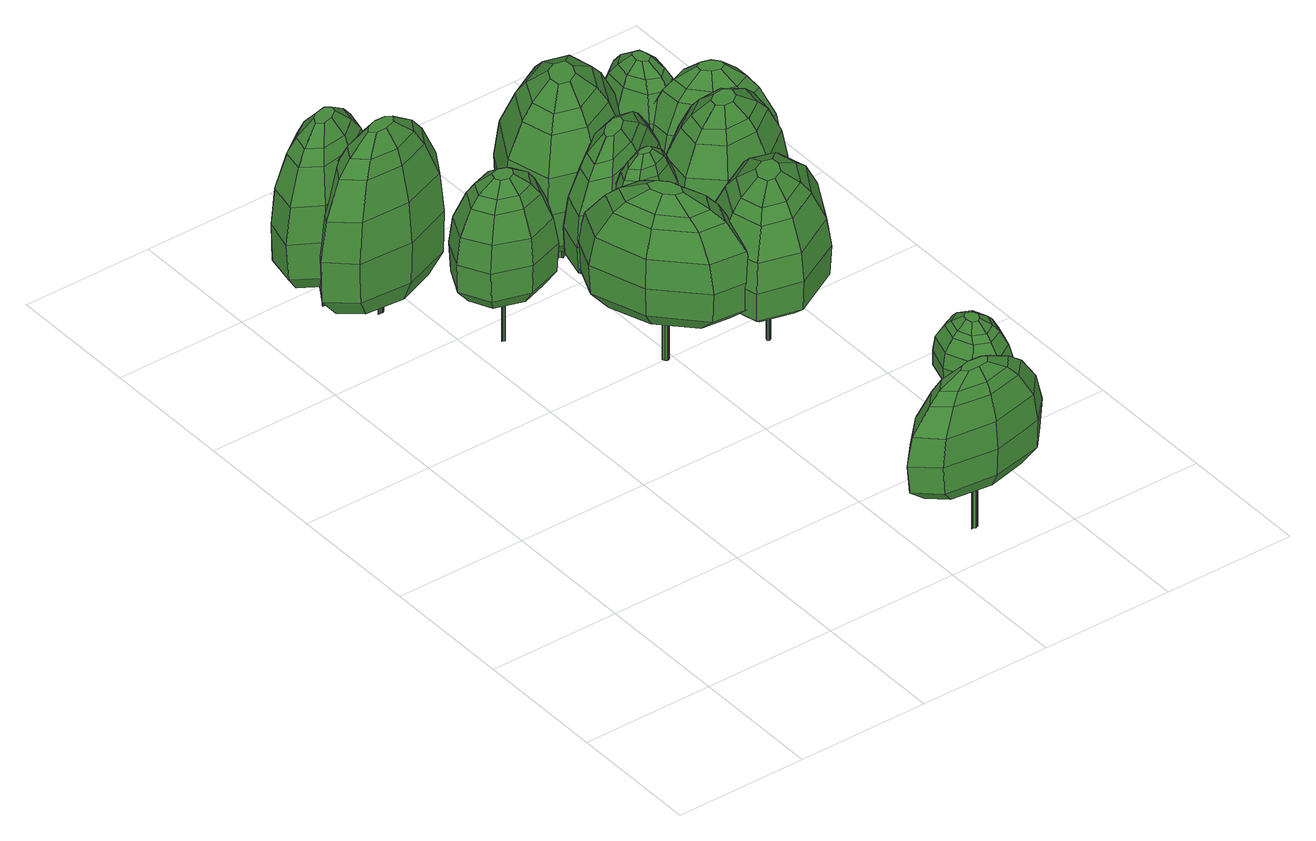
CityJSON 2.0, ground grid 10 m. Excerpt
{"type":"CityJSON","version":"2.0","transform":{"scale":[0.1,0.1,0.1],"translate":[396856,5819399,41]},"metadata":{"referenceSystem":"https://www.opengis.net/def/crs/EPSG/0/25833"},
"CityObjects":{
"tree1":{"type":"SolitaryVegetationObject","attributes":{"h_crown":11.96,"h_trunk":3.5,"X":396860.77,"Y":5819446.4,"Z":41.79,"height":15.46,"crownDiameter":7.83},"geometry":[{"type":"MultiSurface","lod":"2","boundaries":[[[0,1,2,3]],[[4,5,6,7]],[[8,9,10,11]],[[12,13,14,15]],[[16,17,13,12]],[[18,19,17,16]],[[20,21,22,23]],[[24,25,26,27]],[[10,28,29,30]],[[22,31,32,33]],[[30,29,21,20]],[[34,11,35,36]],[[3,2,37,5]],[[14,38,1,0]],[[9,39,28,10]],[[40,15,41,42]],[[41,0,3,43]],[[36,35,44,38]],[[15,14,0,41]],[[19,45,34,17]],[[5,37,46,6]],[[43,3,5,4]],[[13,36,38,14]],[[47,16,12,48]],[[33,32,49,50]],[[51,40,42,31]],[[50,49,52,53]],[[42,41,43,54]],[[29,55,51,21]],[[56,47,48,55]],[[48,12,15,40]],[[55,48,40,51]],[[57,4,7,58]],[[54,43,4,57]],[[28,56,55,29]],[[59,60,47,56]],[[61,33,50,25]],[[32,54,57,49]],[[31,42,54,32]],[[49,57,58,52]],[[11,10,30,35]],[[35,30,20,44]],[[25,50,53,26]],[[38,44,62,1]],[[60,18,16,47]],[[23,22,33,61]],[[62,23,61,63]],[[21,51,31,22]],[[2,63,24,37]],[[63,61,25,24]],[[1,62,63,2]],[[37,24,27,46]],[[39,59,56,28]],[[44,20,23,62]],[[18,60,59,39,9,8,45,19]],[[17,34,36,13]],[[58,7,6,46,27,26,53,52],[64,65,66,67,68,69,70,71]],[[45,8,11,34]],[[66,72,73,67]],[[65,74,72,66]],[[68,75,76,69]],[[64,77,74,65]],[[70,78,79,71]],[[79,78,76,75,73,72,74,77]],[[71,79,77,64]],[[69,76,78,70]],[[67,73,75,68]]]}]},
"tree2":{"type":"SolitaryVegetationObject","attributes":{"h_crown":14.65,"h_trunk":0.69,"X":396863.25,"Y":5819443.57,"Z":41.7,"height":15.34,"crownDiameter":8.44},"geometry":[{"type":"MultiSurface","lod":"2","boundaries":[[[80,81,82,83,84,85,86,87]],[[88,85,84,89]],[[90,86,85,88]],[[91,87,86,90]],[[89,84,83,92]],[[93,82,81,94]],[[95,80,87,91]],[[94,81,80,95]],[[92,83,82,93]],[[96,97,98,99]],[[100,101,102,103]],[[104,100,103,105]],[[99,98,106,107]],[[108,109,100,104]],[[103,102,110,111]],[[105,103,111,112]],[[113,114,115,116]],[[117,113,116,97]],[[112,111,113,117]],[[118,119,120,121]],[[116,115,119,118]],[[97,116,118,98]],[[122,104,105,123]],[[124,96,99,125]],[[123,105,112,126]],[[98,118,121,106]],[[126,112,117,127]],[[128,129,130,131]],[[130,127,96,124]],[[132,108,104,122]],[[131,130,124,133]],[[133,124,125,134]],[[109,135,101,100]],[[125,99,107,136]],[[137,138,139,140]],[[141,133,134,142]],[[143,131,133,141]],[[142,134,144,145]],[[140,139,129,128]],[[135,109,108,132,146,147,148,149]],[[150,128,131,143]],[[134,125,136,144]],[[147,146,138,137]],[[110,151,152,114]],[[129,126,127,130]],[[146,132,122,138]],[[138,122,123,139]],[[102,153,151,110]],[[101,154,153,102]],[[139,123,126,129]],[[135,149,154,101]],[[114,152,155,115]],[[156,140,128,150]],[[157,137,140,156]],[[152,143,141,155]],[[127,117,97,96]],[[155,141,142,158]],[[151,150,143,152]],[[111,110,114,113]],[[119,158,159,120]],[[158,142,145,159]],[[115,155,158,119]],[[153,156,150,151]],[[149,148,157,154]],[[121,120,159,145,144,136,107,106],[91,90,88,89,92,93,94,95]],[[148,147,137,157]],[[154,157,156,153]]]}]},
"tree3":{"type":"SolitaryVegetationObject","attributes":{"h_crown":9.5,"h_trunk":4,"X":396867.77,"Y":5819436.35,"Z":41.72,"height":13.5,"crownDiameter":7.09},"geometry":[{"type":"MultiSurface","lod":"2","boundaries":[[[160,161,162,163]],[[164,165,166,167]],[[168,169,170,171]],[[172,173,169,168]],[[174,175,176,177]],[[178,179,180,181]],[[182,183,184,185]],[[181,180,186,187]],[[188,189,178,190]],[[189,191,179,178]],[[163,162,192,165]],[[193,194,195,196]],[[187,186,182,197]],[[198,190,199,200]],[[201,202,161,160]],[[171,170,201,194]],[[203,171,194,193]],[[204,164,167,205]],[[206,207,164,204]],[[208,203,193,209]],[[179,210,208,180]],[[211,212,213,210]],[[214,185,215,175]],[[209,193,196,183]],[[196,195,207,206]],[[185,184,216,215]],[[200,199,217,202]],[[165,192,218,166]],[[173,219,198,169]],[[194,201,160,195]],[[195,160,163,207]],[[215,216,220,221]],[[213,168,171,203]],[[180,208,209,186]],[[207,163,165,164]],[[210,213,203,208]],[[170,200,202,201]],[[199,181,187,217]],[[197,182,185,214]],[[222,214,175,174]],[[216,204,205,220]],[[202,217,223,161]],[[217,187,197,223]],[[205,167,166,218,177,176,221,220],[224,225,226,227,228,229,230]],[[186,209,183,182]],[[223,197,214,222]],[[219,188,190,198]],[[161,223,222,162]],[[172,212,211,191,189,188,219,173]],[[169,198,200,170]],[[212,172,168,213]],[[192,174,177,218]],[[175,215,221,176]],[[183,196,206,184]],[[162,222,174,192]],[[191,211,210,179]],[[184,206,204,216]],[[190,178,181,199]],[[231,232,233,234,235,236,237]],[[230,231,237,224]],[[229,232,231,230]],[[228,233,232,229]],[[227,234,233,228]],[[226,235,234,227]],[[225,236,235,226]],[[224,237,236,225]]]}]},
"tree4":{"type":"SolitaryVegetationObject","attributes":{"h_crown":9.4,"h_trunk":3.9,"X":396880.07,"Y":5819401.93,"Z":41.29,"height":13.3,"crownDiameter":8.07},"geometry":[{"type":"MultiSurface","lod":"2","boundaries":[[[238,239,240,241]],[[242,243,244,245]],[[246,247,248,249]],[[250,251,247,246]],[[252,253,254,255]],[[256,257,258,259]],[[260,261,262,263]],[[259,258,264,265]],[[266,267,256,268]],[[267,269,257,256]],[[241,240,270,243]],[[271,272,273,274]],[[265,264,260,275]],[[276,268,277,278]],[[279,280,239,238]],[[249,248,279,272]],[[281,249,272,271]],[[282,242,245,283]],[[284,285,242,282]],[[286,281,271,287]],[[257,288,286,258]],[[289,290,291,288]],[[292,263,293,253]],[[287,271,274,261]],[[274,273,285,284]],[[263,262,294,293]],[[278,277,295,280]],[[243,270,296,244]],[[251,297,276,247]],[[272,279,238,273]],[[273,238,241,285]],[[293,294,298,299]],[[291,246,249,281]],[[258,286,287,264]],[[285,241,243,242]],[[288,291,281,286]],[[248,278,280,279]],[[277,259,265,295]],[[275,260,263,292]],[[300,292,253,252]],[[294,282,283,298]],[[280,295,301,239]],[[295,265,275,301]],[[283,245,244,296,255,254,299,298],[302,303,304,305,306,307,308,309]],[[264,287,261,260]],[[301,275,292,300]],[[297,266,268,276]],[[239,301,300,240]],[[250,290,289,269,267,266,297,251]],[[247,276,278,248]],[[290,250,246,291]],[[270,252,255,296]],[[253,293,299,254]],[[261,274,284,262]],[[240,300,252,270]],[[269,289,288,257]],[[262,284,282,294]],[[268,256,259,277]],[[310,311,312,313,314,315,316,317]],[[309,310,317,302]],[[308,311,310,309]],[[307,312,311,308]],[[306,313,312,307]],[[305,314,313,306]],[[304,315,314,305]],[[303,316,315,304]],[[302,317,316,303]]]}]},
"tree5":{"type":"SolitaryVegetationObject","attributes":{"h_crown":9.7,"h_trunk":4.26,"X":396874.98,"Y":5819428.41,"Z":41.56,"height":13.96,"crownDiameter":9.71},"geometry":[{"type":"MultiSurface","lod":"2","boundaries":[[[318,319,320,321]],[[322,323,324,325]],[[326,327,328,329]],[[330,331,327,326]],[[332,333,334,335]],[[336,337,338,339]],[[340,341,342,343]],[[339,338,344,345]],[[346,347,336,348]],[[347,349,337,336]],[[321,320,350,323]],[[351,352,353,354]],[[345,344,340,355]],[[356,348,357,358]],[[359,360,319,318]],[[329,328,359,352]],[[361,329,352,351]],[[362,322,325,363]],[[364,365,322,362]],[[366,361,351,367]],[[337,368,366,338]],[[369,370,371,368]],[[372,343,373,333]],[[367,351,354,341]],[[354,353,365,364]],[[343,342,374,373]],[[358,357,375,360]],[[323,350,376,324]],[[331,377,356,327]],[[352,359,318,353]],[[353,318,321,365]],[[373,374,378,379]],[[371,326,329,361]],[[338,366,367,344]],[[365,321,323,322]],[[368,371,361,366]],[[328,358,360,359]],[[357,339,345,375]],[[355,340,343,372]],[[380,372,333,332]],[[374,362,363,378]],[[360,375,381,319]],[[375,345,355,381]],[[363,325,324,376,335,334,379,378],[382,383,384,385,386,387,388,389]],[[344,367,341,340]],[[381,355,372,380]],[[377,346,348,356]],[[319,381,380,320]],[[330,370,369,349,347,346,377,331]],[[327,356,358,328]],[[370,330,326,371]],[[350,332,335,376]],[[333,373,379,334]],[[341,354,364,342]],[[320,380,332,350]],[[349,369,368,337]],[[342,364,362,374]],[[348,336,339,357]],[[390,391,392,393,394,395,396,397]],[[389,390,397,382]],[[388,391,390,389]],[[387,392,391,388]],[[386,393,392,387]],[[385,394,393,386]],[[384,395,394,385]],[[383,396,395,384]],[[382,397,396,383]]]}]},
"tree6":{"type":"SolitaryVegetationObject","attributes":{"h_crown":7.45,"h_trunk":6.05,"X":396876.84,"Y":5819432.98,"Z":41.51,"height":13.5,"crownDiameter":4.61},"geometry":[{"type":"MultiSurface","lod":"2","boundaries":[[[398,399,400,401]],[[399,402,403,400]],[[404,405,406,407]],[[408,409,404,410]],[[411,412,402,399]],[[413,414,415,416]],[[417,416,408,418]],[[414,419,420,415]],[[421,422,414,413]],[[423,411,399,398]],[[412,407,424,402]],[[425,417,418,426]],[[427,428,429,430]],[[406,431,427,432]],[[433,434,435,436]],[[434,437,438,435]],[[436,435,439,440]],[[441,442,437,434]],[[443,444,445,446]],[[409,447,405,404]],[[447,436,440,405]],[[448,449,441,450]],[[405,440,431,406]],[[431,451,428,427]],[[410,404,407,412]],[[402,424,452,403]],[[442,446,425,437]],[[453,443,446,442]],[[440,439,451,431]],[[432,427,430,454]],[[420,433,436,447]],[[455,398,401,456]],[[446,445,417,425]],[[457,448,450,419]],[[458,410,412,411]],[[419,450,433,420]],[[426,418,458,459]],[[438,426,459,460]],[[439,460,461,451]],[[451,461,455,428]],[[428,455,456,429]],[[459,458,411,423]],[[435,438,460,439]],[[444,421,413,445]],[[422,457,419,414]],[[449,453,442,441]],[[461,423,398,455]],[[452,454,430,429,456,401,400,403],[462,463,464,465,466,467]],[[450,441,434,433]],[[457,422,421,444,443,453,449,448]],[[460,459,423,461]],[[418,408,410,458]],[[467,468,469,462]],[[464,470,471,465]],[[468,472,471,470,473,469]],[[462,469,473,463]],[[466,472,468,467]],[[463,473,470,464]],[[465,471,472,466]],[[437,425,426,438]],[[415,420,447,409]],[[407,406,432,424]],[[445,413,416,417]],[[416,415,409,408]],[[424,432,454,452]]]}]},
"tree7":{"type":"SolitaryVegetationObject","attributes":{"h_crown":9.78,"h_trunk":3.62,"X":396876.76,"Y":5819436.26,"Z":41.56,"height":13.4,"crownDiameter":8.44},"geometry":[{"type":"MultiSurface","lod":"2","boundaries":[[[474,475,476,477]],[[478,479,480,481]],[[482,483,484,485]],[[486,487,483,482]],[[488,489,490,491]],[[492,493,494,495]],[[496,497,498,499]],[[495,494,500,501]],[[502,503,492,504]],[[503,505,493,492]],[[477,476,506,479]],[[507,508,509,510]],[[501,500,496,511]],[[512,504,513,514]],[[515,516,475,474]],[[485,484,515,508]],[[517,485,508,507]],[[518,478,481,519]],[[520,521,478,518]],[[522,517,507,523]],[[493,524,522,494]],[[525,526,527,524]],[[528,499,529,489]],[[523,507,510,497]],[[510,509,521,520]],[[499,498,530,529]],[[514,513,531,516]],[[479,506,532,480]],[[487,533,512,483]],[[508,515,474,509]],[[509,474,477,521]],[[529,530,534,535]],[[527,482,485,517]],[[494,522,523,500]],[[521,477,479,478]],[[524,527,517,522]],[[484,514,516,515]],[[513,495,501,531]],[[511,496,499,528]],[[536,528,489,488]],[[530,518,519,534]],[[516,531,537,475]],[[531,501,511,537]],[[519,481,480,532,491,490,535,534],[538,539,540,541,542,543,544]],[[500,523,497,496]],[[537,511,528,536]],[[533,502,504,512]],[[475,537,536,476]],[[486,526,525,505,503,502,533,487]],[[483,512,514,484]],[[526,486,482,527]],[[506,488,491,532]],[[489,529,535,490]],[[497,510,520,498]],[[476,536,488,506]],[[505,525,524,493]],[[498,520,518,530]],[[504,492,495,513]],[[545,546,547,548,549,550,551]],[[544,545,551,538]],[[543,546,545,544]],[[542,547,546,543]],[[541,548,547,542]],[[540,549,548,541]],[[539,550,549,540]],[[538,551,550,539]]]}]},
"tree8":{"type":"SolitaryVegetationObject","attributes":{"h_crown":11.68,"h_trunk":3.27,"X":396876.45,"Y":5819441.43,"Z":41.59,"height":14.95,"crownDiameter":10.7},"geometry":[{"type":"MultiSurface","lod":"2","boundaries":[[[552,553,554,555]],[[556,557,558,559]],[[560,561,562,563]],[[564,565,566,567]],[[568,569,565,564]],[[570,571,569,568]],[[572,573,574,575]],[[576,577,578,579]],[[562,580,581,582]],[[574,583,584,585]],[[582,581,573,572]],[[586,563,587,588]],[[555,554,589,557]],[[566,590,553,552]],[[561,591,580,562]],[[592,567,593,594]],[[593,552,555,595]],[[588,587,596,590]],[[567,566,552,593]],[[571,597,586,569]],[[557,589,598,558]],[[595,555,557,556]],[[565,588,590,566]],[[599,568,564,600]],[[585,584,601,602]],[[603,592,594,583]],[[602,601,604,605]],[[594,593,595,606]],[[581,607,603,573]],[[608,599,600,607]],[[600,564,567,592]],[[607,600,592,603]],[[609,556,559,610]],[[606,595,556,609]],[[580,608,607,581]],[[611,612,599,608]],[[613,585,602,577]],[[584,606,609,601]],[[583,594,606,584]],[[601,609,610,604]],[[563,562,582,587]],[[587,582,572,596]],[[577,602,605,578]],[[590,596,614,553]],[[612,570,568,599]],[[575,574,585,613]],[[614,575,613,615]],[[573,603,583,574]],[[554,615,576,589]],[[615,613,577,576]],[[553,614,615,554]],[[589,576,579,598]],[[591,611,608,580]],[[596,572,575,614]],[[570,612,611,591,561,560,597,571]],[[569,586,588,565]],[[610,559,558,598,579,578,605,604],[616,617,618,619,620,621,622,623]],[[597,560,563,586]],[[618,624,625,619]],[[617,626,624,618]],[[620,627,628,621]],[[616,629,626,617]],[[622,630,631,623]],[[631,630,628,627,625,624,626,629]],[[623,631,629,616]],[[621,628,630,622]],[[619,625,627,620]]]}]},
"tree9":{"type":"SolitaryVegetationObject","attributes":{"h_crown":9.45,"h_trunk":4.24,"X":396881.92,"Y":5819426.38,"Z":41.34,"height":13.69,"crownDiameter":10.06},"geometry":[{"type":"MultiSurface","lod":"2","boundaries":[[[632,633,634,635]],[[636,637,638,639]],[[640,641,642,643]],[[644,645,641,640]],[[646,647,648,649]],[[650,651,652,653]],[[654,655,656,657]],[[653,652,658,659]],[[660,661,650,662]],[[661,663,651,650]],[[635,634,664,637]],[[665,666,667,668]],[[659,658,654,669]],[[670,662,671,672]],[[673,674,633,632]],[[643,642,673,666]],[[675,643,666,665]],[[676,636,639,677]],[[678,679,636,676]],[[680,675,665,681]],[[651,682,680,652]],[[683,684,685,682]],[[686,657,687,647]],[[681,665,668,655]],[[668,667,679,678]],[[657,656,688,687]],[[672,671,689,674]],[[637,664,690,638]],[[645,691,670,641]],[[666,673,632,667]],[[667,632,635,679]],[[687,688,692,693]],[[685,640,643,675]],[[652,680,681,658]],[[679,635,637,636]],[[682,685,675,680]],[[642,672,674,673]],[[671,653,659,689]],[[669,654,657,686]],[[694,686,647,646]],[[688,676,677,692]],[[674,689,695,633]],[[689,659,669,695]],[[677,639,638,690,649,648,693,692],[696,697,698,699,700,701,702,703]],[[658,681,655,654]],[[695,669,686,694]],[[691,660,662,670]],[[633,695,694,634]],[[644,684,683,663,661,660,691,645]],[[641,670,672,642]],[[684,644,640,685]],[[664,646,649,690]],[[647,687,693,648]],[[655,668,678,656]],[[634,694,646,664]],[[663,683,682,651]],[[656,678,676,688]],[[662,650,653,671]],[[704,705,706,707,708,709,710,711]],[[703,704,711,696]],[[702,705,704,703]],[[701,706,705,702]],[[700,707,706,701]],[[699,708,707,700]],[[698,709,708,699]],[[697,710,709,698]],[[696,711,710,697]]]}]},
"tree10":{"type":"SolitaryVegetationObject","attributes":{"h_crown":4.63,"h_trunk":3.73,"X":396887.27,"Y":5819411.57,"Z":41.03,"height":8.36,"crownDiameter":5.3},"geometry":[{"type":"MultiSurface","lod":"2","boundaries":[[[712,713,714,715]],[[713,716,717,714]],[[718,719,720,721]],[[722,723,718,724]],[[725,726,716,713]],[[727,728,729,730]],[[731,730,722,732]],[[728,733,734,729]],[[735,736,728,727]],[[737,725,713,712]],[[726,721,738,716]],[[739,731,732,740]],[[741,742,743,744]],[[720,745,741,746]],[[747,748,749,750]],[[748,751,752,749]],[[750,749,753,754]],[[755,756,751,748]],[[757,758,759,760]],[[723,761,719,718]],[[761,750,754,719]],[[762,763,755,764]],[[719,754,745,720]],[[745,765,742,741]],[[724,718,721,726]],[[716,738,766,717]],[[756,760,739,751]],[[767,757,760,756]],[[754,753,765,745]],[[746,741,744,768]],[[734,747,750,761]],[[769,712,715,770]],[[760,759,731,739]],[[771,762,764,733]],[[772,724,726,725]],[[733,764,747,734]],[[740,732,772,773]],[[752,740,773,774]],[[753,774,775,765]],[[765,775,769,742]],[[742,769,770,743]],[[773,772,725,737]],[[749,752,774,753]],[[758,735,727,759]],[[736,771,733,728]],[[763,767,756,755]],[[775,737,712,769]],[[766,768,744,743,770,715,714,717],[776,777,778,779,780]],[[764,755,748,747]],[[771,736,735,758,757,767,763,762]],[[774,773,737,775]],[[732,722,724,772]],[[780,781,782,776]],[[779,783,781,780]],[[777,784,785,778]],[[781,783,785,784,782]],[[776,782,784,777]],[[778,785,783,779]],[[751,739,740,752]],[[729,734,761,723]],[[721,720,746,738]],[[759,727,730,731]],[[730,729,723,722]],[[738,746,768,766]]]}]},
"tree11":{"type":"SolitaryVegetationObject","attributes":{"h_crown":10.16,"h_trunk":3.8,"X":396884.08,"Y":5819434.01,"Z":41.41,"height":13.96,"crownDiameter":8.75},"geometry":[{"type":"MultiSurface","lod":"2","boundaries":[[[786,787,788,789]],[[790,791,792,793]],[[794,795,796,797]],[[798,799,795,794]],[[800,801,802,803]],[[804,805,806,807]],[[808,809,810,811]],[[807,806,812,813]],[[814,815,804,816]],[[815,817,805,804]],[[789,788,818,791]],[[819,820,821,822]],[[813,812,808,823]],[[824,816,825,826]],[[827,828,787,786]],[[797,796,827,820]],[[829,797,820,819]],[[830,790,793,831]],[[832,833,790,830]],[[834,829,819,835]],[[805,836,834,806]],[[837,838,839,836]],[[840,811,841,801]],[[835,819,822,809]],[[822,821,833,832]],[[811,810,842,841]],[[826,825,843,828]],[[791,818,844,792]],[[799,845,824,795]],[[820,827,786,821]],[[821,786,789,833]],[[841,842,846,847]],[[839,794,797,829]],[[806,834,835,812]],[[833,789,791,790]],[[836,839,829,834]],[[796,826,828,827]],[[825,807,813,843]],[[823,808,811,840]],[[848,840,801,800]],[[842,830,831,846]],[[828,843,849,787]],[[843,813,823,849]],[[831,793,792,844,803,802,847,846],[850,851,852,853,854,855,856,857]],[[812,835,809,808]],[[849,823,840,848]],[[845,814,816,824]],[[787,849,848,788]],[[798,838,837,817,815,814,845,799]],[[795,824,826,796]],[[838,798,794,839]],[[818,800,803,844]],[[801,841,847,802]],[[809,822,832,810]],[[788,848,800,818]],[[817,837,836,805]],[[810,832,830,842]],[[816,804,807,825]],[[858,859,860,861,862,863,864,865]],[[857,858,865,850]],[[856,859,858,857]],[[855,860,859,856]],[[854,861,860,855]],[[853,862,861,854]],[[852,863,862,853]],[[851,864,863,852]],[[850,865,864,851]]]}]},
"tree12":{"type":"SolitaryVegetationObject","attributes":{"h_crown":9.38,"h_trunk":2.3,"X":396884.41,"Y":5819443.32,"Z":41.44,"height":11.68,"crownDiameter":6.07},"geometry":[{"type":"MultiSurface","lod":"2","boundaries":[[[866,867,868,869]],[[870,871,872,873]],[[874,875,876,877]],[[878,879,880,881]],[[882,883,879,878]],[[884,885,883,882]],[[886,887,888,889]],[[890,891,892,893]],[[876,894,895,896]],[[888,897,898,899]],[[896,895,887,886]],[[900,877,901,902]],[[869,868,903,871]],[[880,904,867,866]],[[875,905,894,876]],[[906,881,907,908]],[[907,866,869,909]],[[902,901,910,904]],[[881,880,866,907]],[[885,911,900,883]],[[871,903,912,872]],[[909,869,871,870]],[[879,902,904,880]],[[913,882,878,914]],[[899,898,915,916]],[[917,906,908,897]],[[916,915,918,919]],[[908,907,909,920]],[[895,921,917,887]],[[922,913,914,921]],[[914,878,881,906]],[[921,914,906,917]],[[923,870,873,924]],[[920,909,870,923]],[[894,922,921,895]],[[925,926,913,922]],[[927,899,916,891]],[[898,920,923,915]],[[897,908,920,898]],[[915,923,924,918]],[[877,876,896,901]],[[901,896,886,910]],[[891,916,919,892]],[[904,910,928,867]],[[926,884,882,913]],[[889,888,899,927]],[[928,889,927,929]],[[887,917,897,888]],[[868,929,890,903]],[[929,927,891,890]],[[867,928,929,868]],[[903,890,893,912]],[[905,925,922,894]],[[910,886,889,928]],[[884,926,925,905,875,874,911,885]],[[883,900,902,879]],[[924,873,872,912,893,892,919,918],[930,931,932,933,934,935,936]],[[911,874,877,900]],[[932,937,938,933]],[[931,939,937,932]],[[930,940,939,931]],[[935,941,942,936]],[[942,941,943,938,937,939,940]],[[936,942,940,930]],[[934,943,941,935]],[[933,938,943,934]]]}]},
"tree13":{"type":"SolitaryVegetationObject","attributes":{"h_crown":11.42,"h_trunk":0.82,"X":396886.92,"Y":5819439.09,"Z":41.44,"height":12.24,"crownDiameter":7.56},"geometry":[{"type":"MultiSurface","lod":"2","boundaries":[[[944,945,946,947,948,949,950,951]],[[952,949,948,953]],[[954,950,949,952]],[[955,951,950,954]],[[953,948,947,956]],[[957,946,945,958]],[[959,944,951,955]],[[958,945,944,959]],[[956,947,946,957]],[[960,961,962,963]],[[964,965,966,967]],[[968,964,967,969]],[[963,962,970,971]],[[972,973,964,968]],[[967,966,974,975]],[[969,967,975,976]],[[977,978,979,980]],[[981,977,980,961]],[[976,975,977,981]],[[982,983,984,985]],[[980,979,983,982]],[[961,980,982,962]],[[986,968,969,987]],[[988,960,963,989]],[[987,969,976,990]],[[962,982,985,970]],[[990,976,981,991]],[[992,993,994,995]],[[994,991,960,988]],[[996,972,968,986]],[[995,994,988,997]],[[997,988,989,998]],[[973,999,965,964]],[[989,963,971,1000]],[[1001,1002,1003,1004]],[[1005,997,998,1006]],[[1007,995,997,1005]],[[1006,998,1008,1009]],[[1004,1003,993,992]],[[999,973,972,996,1010,1011,1012,1013]],[[1014,992,995,1007]],[[998,989,1000,1008]],[[1011,1010,1002,1001]],[[974,1015,1016,978]],[[993,990,991,994]],[[1010,996,986,1002]],[[1002,986,987,1003]],[[966,1017,1015,974]],[[965,1018,1017,966]],[[1003,987,990,993]],[[999,1013,1018,965]],[[978,1016,1019,979]],[[1020,1004,992,1014]],[[1021,1001,1004,1020]],[[1016,1007,1005,1019]],[[991,981,961,960]],[[1019,1005,1006,1022]],[[1015,1014,1007,1016]],[[975,974,978,977]],[[983,1022,1023,984]],[[1022,1006,1009,1023]],[[979,1019,1022,983]],[[1017,1020,1014,1015]],[[1013,1012,1021,1018]],[[985,984,1023,1009,1008,1000,971,970],[955,954,952,953,956,957,958,959]],[[1012,1011,1001,1021]],[[1018,1021,1020,1017]]]}]}
},
"vertices":[
[72,506,88],[93,493,88],[92,493,59],[71,506,59],[39,494,45],[65,498,45],[53,482,39],[45,480,39],[56,473,162],[50,469,162],[54,460,151],[68,471,151],[40,492,141],[64,496,141],[70,504,116],[37,499,116],[42,488,151],[60,491,151],[45,479,162],[53,481,162],[58,449,116],[26,444,116],[24,442,88],[59,447,88],[77,470,45],[56,454,45],[50,468,39],[57,473,39],[35,457,151],[31,452,141],[55,456,141],[2,455,88],[4,455,59],[24,442,59],[71,484,151],[75,470,141],[79,487,141],[81,488,45],[89,492,116],[43,467,162],[11,479,116],[36,501,88],[8,479,88],[37,500,59],[84,469,116],[57,478,162],[58,478,39],[27,477,151],[20,478,141],[14,460,45],[30,450,45],[6,456,116],[37,470,39],[42,466,39],[9,479,59],[17,461,141],[24,464,151],[18,478,45],[38,475,39],[38,470,162],[40,475,162],[59,448,59],[88,469,88],[87,469,59],[49,474,39],[50,475,39],[49,475,39],[47,475,39],[46,474,39],[46,473,39],[47,473,39],[48,473,39],[49,475,8],[47,475,8],[50,475,8],[46,474,8],[46,473,8],[49,474,8],[47,473,8],[48,473,8],
[73,445,7],[71,445,7],[70,445,7],[71,446,7],[72,447,7],[74,447,7],[75,446,7],[74,445,7],[74,447,22],[72,447,22],[75,446,22],[74,445,22],[71,446,22],[70,445,22],[71,445,22],[73,445,22],[37,421,45],[18,437,45],[31,439,29],[46,427,29],[50,452,148],[70,460,148],[69,464,136],[43,455,136],[44,441,148],[34,440,136],[60,444,22],[64,440,22],[61,444,160],[64,448,160],[68,471,109],[33,458,109],[21,437,109],[30,459,78],[68,473,78],[68,472,45],[31,458,45],[17,437,78],[41,455,29],[69,466,29],[71,452,22],[63,449,22],[54,432,148],[48,428,136],[77,419,45],[76,425,29],[39,422,109],[36,420,78],[112,434,109],[77,421,109],[77,418,78],[115,433,78],[65,440,160],[114,433,45],[104,436,29],[72,451,160],[74,439,22],[95,439,148],[75,431,148],[76,427,136],[102,437,136],[127,454,45],[114,452,29],[128,455,78],[82,443,22],[85,448,22],[73,440,160],[81,443,160],[84,448,160],[80,451,160],[124,454,109],[106,469,109],[109,472,78],[97,463,136],[91,459,148],[108,471,45],[111,452,136],[101,450,148],[99,465,29],[81,452,22],
[145,396,86],[157,374,86],[156,374,63],[144,396,63],[117,397,52],[138,390,52],[124,379,48],[118,381,48],[118,390,134],[132,385,134],[136,389,126],[117,395,126],[118,380,142],[123,378,142],[138,357,52],[118,350,52],[118,366,48],[124,368,48],[118,357,134],[104,362,134],[99,358,126],[118,352,126],[90,351,86],[79,373,86],[80,373,63],[91,351,63],[93,353,107],[118,344,107],[123,369,142],[118,367,142],[132,362,134],[112,369,142],[147,374,52],[92,394,107],[117,403,107],[117,405,86],[90,396,86],[118,342,86],[138,374,134],[137,358,126],[144,374,126],[143,394,107],[153,374,107],[99,389,126],[97,390,52],[111,379,48],[91,395,63],[117,404,63],[91,373,126],[82,373,107],[97,373,134],[110,373,142],[112,378,142],[103,385,134],[118,343,63],[97,357,52],[89,373,52],[143,353,107],[127,374,48],[126,374,142],[109,373,48],[111,368,48],[145,352,63],[146,351,86],[119,373,48],[119,374,48],[118,375,48],[117,374,48],[116,373,48],[117,373,48],[118,372,48],[118,372,7],[117,373,7],[116,373,7],[117,374,7],[118,375,7],[119,374,7],[119,373,7],
[201,11,80],[183,26,80],[185,26,58],[202,11,58],[242,12,47],[211,16,47],[232,25,43],[241,24,43],[241,17,128],[220,20,128],[214,17,120],[242,13,120],[241,25,136],[233,25,136],[210,40,47],[240,47,47],[240,35,43],[231,33,43],[240,41,128],[261,39,128],[268,42,120],[240,45,120],[280,48,80],[298,32,80],[296,32,58],[279,47,58],[277,46,101],[240,51,101],[232,32,136],[240,34,136],[219,37,128],[249,33,136],[198,27,47],[279,16,101],[242,8,101],[242,6,80],[282,15,80],[239,53,80],[211,28,128],[213,39,120],[202,27,120],[204,12,101],[188,27,101],[269,19,120],[271,19,47],[250,26,43],[281,15,58],[242,7,58],[280,31,120],[293,32,101],[270,31,128],[252,30,136],[249,26,136],[262,22,128],[240,52,58],[270,43,47],[283,31,47],[203,43,101],[227,29,43],[229,29,136],[254,30,43],[250,34,43],[201,43,58],[199,44,80],[239,30,43],[238,29,43],[239,29,43],[241,28,43],[242,29,43],[243,29,43],[242,30,43],[241,30,43],[241,30,3],[242,30,3],[243,29,3],[242,29,3],[241,28,3],[239,29,3],[238,29,3],[239,30,3],
[146,319,87],[158,347,87],[159,346,64],[147,318,64],[168,281,52],[157,312,52],[180,300,47],[183,290,47],[174,285,136],[167,307,136],[160,311,128],[169,282,128],[184,290,145],[181,299,145],[189,331,52],[212,307,52],[197,298,47],[190,306,47],[205,303,136],[213,281,136],[220,277,128],[210,306,128],[234,269,87],[222,241,87],[221,242,64],[232,270,64],[230,271,109],[217,311,109],[190,304,145],[196,298,145],[189,320,136],[199,289,145],[166,333,52],[191,248,109],[162,278,109],[160,276,87],[191,244,87],[220,312,87],[173,322,136],[189,328,128],[168,330,128],[150,317,109],[161,343,109],[191,260,128],[191,257,52],[190,282,47],[191,245,64],[161,277,64],[212,258,128],[219,245,109],[206,267,136],[196,283,145],[190,284,145],[190,268,136],[219,312,64],[222,276,52],[213,255,52],[189,340,109],[182,306,47],[183,305,145],[197,282,47],[200,288,47],[189,343,64],[189,344,87],[190,296,47],[189,296,47],[188,295,47],[189,293,47],[190,292,47],[191,292,47],[192,293,47],[191,295,47],[191,295,6],[192,293,6],[191,292,6],[190,292,6],[189,293,6],[188,295,6],[189,296,6],[190,296,6],
[210,327,63],[194,329,63],[204,336,59],[209,336,59],[187,337,63],[202,339,59],[186,349,92],[206,356,92],[206,356,73],[187,348,73],[182,336,110],[188,348,110],[179,336,92],[190,326,73],[180,336,73],[193,338,133],[197,344,133],[193,346,126],[189,337,126],[196,330,126],[191,326,110],[207,348,133],[207,351,126],[202,339,140],[204,342,140],[211,324,73],[192,346,63],[210,328,126],[211,325,110],[222,351,63],[230,343,63],[215,341,59],[213,343,59],[227,354,73],[207,352,63],[221,350,126],[228,343,126],[235,344,110],[226,353,110],[223,334,126],[229,332,110],[237,344,92],[227,354,92],[223,342,133],[220,335,133],[209,336,140],[205,337,140],[199,332,133],[210,331,133],[206,355,110],[212,343,140],[214,341,140],[218,347,133],[237,344,73],[203,342,59],[213,338,140],[208,344,59],[225,333,63],[214,338,59],[208,343,140],[190,325,92],[211,323,92],[231,331,92],[230,331,73],[209,339,59],[210,340,59],[209,340,59],[208,340,59],[207,340,59],[208,339,59],[208,339,5],[209,339,5],[209,340,5],[208,340,5],[207,340,5],[210,340,5],
[236,408,83],[260,402,83],[259,401,61],[235,407,61],[199,388,50],[229,399,50],[214,381,46],[205,378,46],[201,384,131],[222,391,131],[227,397,123],[200,387,123],[205,377,140],[213,380,140],[241,377,50],[216,357,50],[210,368,46],[218,374,46],[214,362,131],[193,354,131],[188,348,123],[216,358,123],[179,337,83],[155,343,83],[157,344,61],[180,338,61],[181,340,105],[218,353,105],[217,374,140],[210,368,140],[231,376,131],[202,365,140],[246,394,50],[166,367,105],[197,392,105],[196,394,83],[162,367,83],[219,351,83],[235,388,131],[239,377,123],[243,393,123],[234,405,105],[256,400,105],[177,369,123],[174,368,50],[197,371,46],[163,367,61],[196,393,61],[172,353,123],[159,346,105],[180,357,131],[197,367,140],[198,371,140],[184,370,131],[219,352,61],[186,346,50],[169,351,50],[249,378,105],[220,379,46],[218,379,140],[195,366,46],[201,364,46],[252,378,61],[253,378,83],[209,373,46],[210,374,46],[209,374,46],[207,373,46],[206,372,46],[206,371,46],[208,372,46],[208,372,6],[206,371,6],[206,372,6],[207,373,6],[209,374,6],[210,374,6],[209,373,6],
[214,478,84],[249,468,84],[248,466,56],[214,476,56],[182,448,42],[212,464,42],[207,437,36],[197,432,36],[215,426,155],[211,418,155],[221,408,145],[232,428,145],[183,446,135],[211,461,135],[213,473,111],[176,454,111],[188,441,145],[210,452,145],[198,431,155],[206,435,155],[233,395,111],[196,375,111],[195,371,84],[236,392,84],[244,430,42],[227,401,42],[212,417,36],[217,426,36],[199,397,145],[198,388,135],[226,402,135],[160,381,84],[161,382,56],[195,373,56],[228,447,145],[241,430,135],[235,454,135],[238,456,42],[246,464,111],[203,413,155],[155,417,111],[173,456,84],[151,416,84],[174,455,56],[254,432,111],[214,433,155],[215,434,36],[177,420,145],[168,419,135],[171,392,42],[197,385,42],[163,384,111],[194,414,36],[202,412,36],[152,416,56],[174,395,135],[181,402,145],[165,418,42],[192,422,36],[195,415,155],[194,423,155],[235,393,56],[258,432,84],[257,432,56],[207,425,36],[206,426,36],[205,426,36],[203,426,36],[202,424,36],[203,423,36],[204,422,36],[206,423,36],[205,426,6],[203,426,6],[206,426,6],[202,424,6],[203,423,6],[207,425,6],[204,422,6],[206,423,6],
[268,324,83],[301,315,83],[300,314,60],[268,323,60],[238,296,49],[266,311,49],[261,285,44],[252,281,44],[244,289,132],[264,300,132],[265,308,124],[239,294,124],[253,280,140],[261,284,140],[296,280,49],[281,252,49],[266,267,44],[271,276,44],[274,259,132],[254,248,132],[253,240,124],[279,254,124],[250,224,83],[217,232,83],[218,233,60],[250,225,60],[251,228,104],[286,247,104],[269,276,140],[265,268,140],[285,278,132],[257,264,140],[290,305,49],[213,266,104],[232,301,104],[230,303,83],[209,265,83],[288,244,83],[281,295,132],[294,280,124],[288,302,124],[268,320,104],[298,312,104],[225,268,124],[222,267,49],[248,272,44],[210,265,60],[231,302,60],[231,245,124],[221,236,104],[237,252,132],[251,265,140],[249,272,140],[233,269,132],[287,245,60],[252,237,49],[228,243,49],[305,282,104],[269,283,44],[268,282,140],[249,264,44],[257,262,44],[308,282,60],[310,282,83],[261,274,44],[261,275,44],[260,276,44],[258,275,44],[257,273,44],[258,272,44],[259,272,44],[260,273,44],[260,273,3],[259,272,3],[258,272,3],[257,273,3],[258,275,3],[260,276,3],[261,275,3],[261,274,3],
[331,126,36],[326,111,36],[317,121,34],[318,126,34],[314,105,36],[313,119,34],[296,105,54],[288,125,54],[289,125,42],[297,105,42],[314,99,65],[298,106,65],[314,97,54],[330,107,42],[314,98,42],[313,111,79],[304,115,79],[302,111,75],[313,106,75],[325,112,75],[329,108,65],[300,125,79],[296,125,75],[313,120,84],[309,121,84],[336,127,42],[301,110,36],[329,126,75],[335,127,65],[299,140,36],[312,147,36],[312,132,34],[309,130,34],[295,145,42],[295,125,36],[300,139,75],[312,145,75],[312,152,65],[296,144,65],[324,140,75],[328,145,65],[312,154,54],[295,145,54],[312,141,79],[321,137,79],[318,126,84],[316,122,84],[322,116,79],[325,126,79],[290,125,65],[309,130,84],[312,132,84],[303,136,79],[312,154,42],[309,121,34],[316,130,84],[307,125,34],[325,141,36],[316,131,34],[308,126,84],[331,106,54],[337,127,54],[329,147,54],[329,146,42],[313,127,34],[312,126,34],[312,125,34],[313,125,34],[314,126,34],[314,126,0],[313,127,0],[313,125,0],[312,126,0],[312,125,0],
[305,387,85],[328,367,85],[327,366,62],[305,386,62],[272,376,51],[299,377,51],[286,359,46],[278,358,46],[274,368,135],[293,369,135],[297,375,127],[272,374,127],[278,357,144],[286,358,144],[312,340,51],[290,324,51],[284,342,46],[291,347,46],[287,332,135],[268,331,135],[264,325,127],[289,326,127],[256,313,85],[234,333,85],[235,334,62],[257,314,62],[258,316,107],[292,318,107],[289,347,144],[283,343,144],[303,343,135],[276,343,144],[316,362,51],[242,362,107],[269,383,107],[268,386,85],[239,363,85],[293,315,85],[305,359,135],[310,341,127],[313,361,127],[303,384,107],[324,365,107],[252,359,127],[250,360,51],[271,353,46],[240,363,62],[269,384,62],[249,339,127],[238,335,107],[256,341,135],[271,347,144],[272,353,144],[259,357,135],[293,316,62],[263,323,51],[246,338,51],[319,338,107],[292,354,46],[290,354,144],[270,346,46],[275,342,46],[322,337,62],[323,337,85],[282,350,46],[283,351,46],[282,352,46],[280,352,46],[279,351,46],[279,349,46],[280,349,46],[281,349,46],[281,349,4],[280,349,4],[279,349,4],[279,351,4],[280,352,4],[282,352,4],[283,351,4],[282,350,4],
[262,465,65],[278,478,65],[278,477,43],[263,464,43],[266,440,32],[268,459,32],[279,448,28],[278,442,28],[287,449,121],[289,444,121],[297,445,113],[291,457,113],[267,440,105],[269,458,105],[264,463,86],[261,439,86],[271,441,113],[273,454,113],[279,442,121],[280,448,121],[307,447,86],[304,423,86],[306,422,65],[309,447,65],[294,464,32],[303,446,32],[290,444,28],[287,450,28],[295,432,113],[299,429,105],[301,446,105],[290,409,65],[290,410,43],[305,422,43],[281,461,113],[293,462,105],[280,467,105],[280,469,32],[279,475,86],[289,439,121],[272,418,86],[259,439,65],[271,416,65],[260,439,43],[297,468,86],[283,450,121],[283,451,28],[277,429,113],[275,424,105],[288,418,32],[300,427,32],[290,411,86],[285,435,28],[289,438,28],[271,416,43],[288,420,105],[287,425,113],[274,423,32],[281,437,28],[285,436,121],[281,438,121],[309,447,43],[298,471,65],[297,470,43],[285,444,28],[284,445,28],[283,444,28],[283,443,28],[284,442,28],[285,442,28],[285,443,28],[283,444,4],[283,443,4],[284,445,4],[285,444,4],[285,442,4],[285,443,4],[284,442,4],
[310,402,4],[311,401,4],[311,400,4],[310,399,4],[309,400,4],[308,401,4],[308,402,4],[309,402,4],[308,401,17],[309,400,17],[308,402,17],[309,402,17],[310,399,17],[311,400,17],[311,401,17],[310,402,17],[347,400,35],[347,376,35],[338,382,22],[338,400,22],[317,383,117],[301,388,117],[298,384,108],[320,377,108],[329,388,117],[335,383,108],[318,395,17],[318,401,17],[317,396,127],[312,394,127],[294,379,86],[324,368,86],[344,377,86],[325,365,61],[293,377,61],[293,377,35],[324,366,35],[348,375,61],[321,375,22],[297,383,22],[305,395,17],[313,393,17],[329,400,117],[336,400,108],[325,425,35],[321,419,22],[345,400,86],[348,400,61],[295,433,86],[324,423,86],[326,425,61],[294,436,61],[317,401,127],[294,435,35],[298,427,22],[306,396,127],[313,407,17],[301,419,117],[318,414,117],[320,417,108],[299,425,108],[272,426,35],[281,420,22],[271,427,61],[306,409,17],[300,407,17],[313,406,127],[306,408,127],[301,406,127],[301,401,127],[274,425,86],[274,402,86],[270,402,61],[283,402,108],[289,401,117],[272,402,35],[283,419,108],[289,414,117],[281,402,22],[300,401,17]
]}
